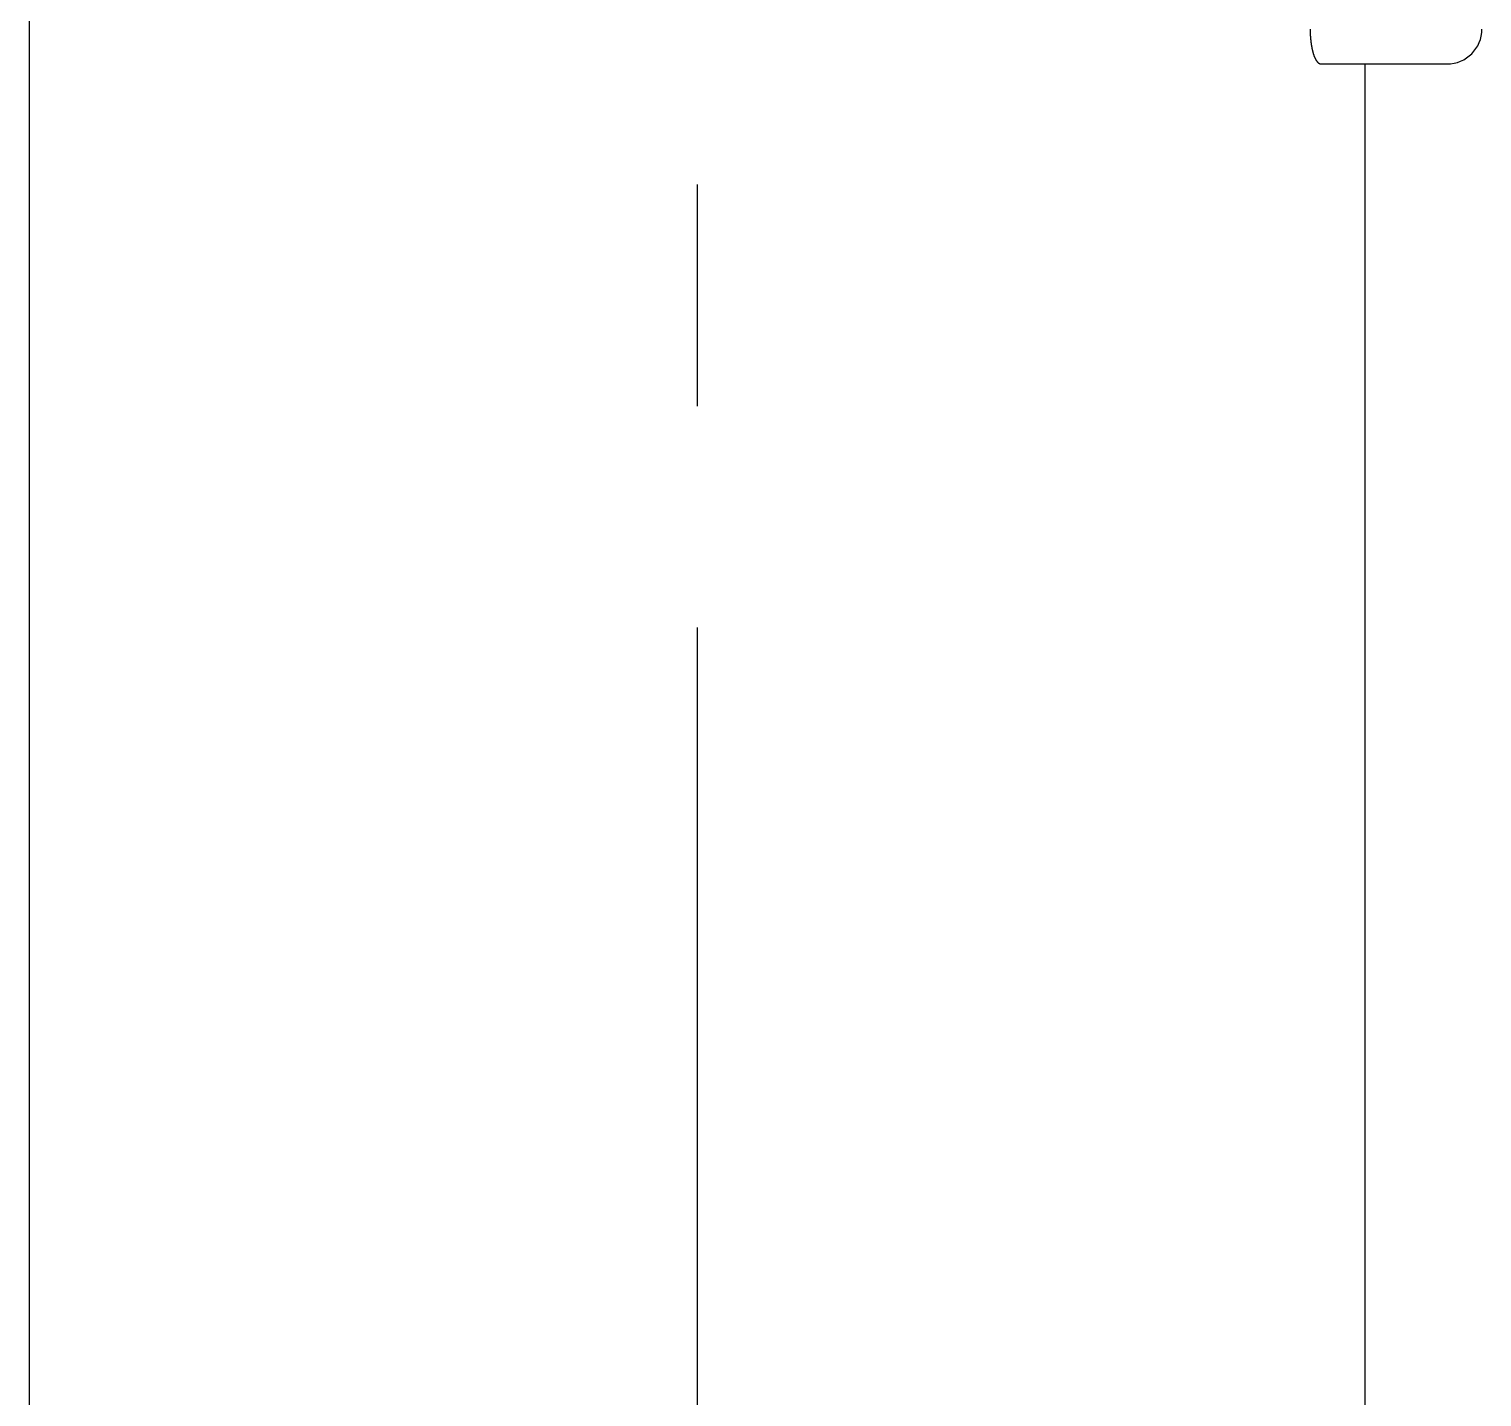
# Model space of a CAD drawing. Extents: x 55 to 320, y 62 to 485.
# Drawn here: x 256.48 to 298.13, y 204.89 to 244.1 of the extents above; entities that cross this region are included whole.
import ezdxf

# ---------------------------------------------------------------- set-up
doc = ezdxf.new("R2010")
doc.units = 0
doc.header["$MEASUREMENT"] = 0
doc.linetypes.add('CENTER', pattern=[50.8, 31.75, -6.35, 6.35, -6.35])
doc.layers.get('0').update_dxf_attribs({"linetype": 'CONTINUOUS'})
doc.layers.add('FR_QBM1_G14_40U', color=7, linetype='CONTINUOUS')

msp = doc.modelspace()

# ---------------------------------------------------------------- linework, layer by layer
at = {"linetype": 'CENTER'}
msp.add_line((275.628, 379.339), (275.628, 165.681), dxfattribs=at)
at = {"layer": 'FR_QBM1_G14_40U', "color": 5, "linetype": 'Continuous'}
for p, q in [((256.478, 276.596), (256.478, 189.596)), ((293.514, 243.096), (297.128, 243.096)), ((294.778, 189.596), (294.778, 243.096))]:
    msp.add_line(p, q, dxfattribs=at)
msp.add_polyline3d([(293.202, 244.096, 0), (293.202, 244.084, 0), (293.203, 244.072, 0), (293.203, 244.059, 0), (293.203, 244.047, 0), (293.203, 244.035, 0), (293.203, 244.023, 0), (293.204, 244.01, 0), (293.204, 243.998, 0), (293.204, 243.986, 0), (293.205, 243.974, 0), (293.205, 243.962, 0), (293.206, 243.949, 0), (293.206, 243.937, 0), (293.207, 243.925, 0), (293.208, 243.913, 0), (293.208, 243.901, 0), (293.209, 243.889, 0), (293.21, 243.877, 0), (293.211, 243.865, 0), (293.212, 243.853, 0), (293.213, 243.841, 0), (293.214, 243.829, 0), (293.215, 243.818, 0), (293.216, 243.806, 0), (293.217, 243.794, 0), (293.218, 243.783, 0), (293.219, 243.771, 0), (293.221, 243.759, 0), (293.222, 243.748, 0), (293.223, 243.736, 0), (293.225, 243.725, 0), (293.226, 243.714, 0), (293.228, 243.702, 0), (293.229, 243.691, 0), (293.231, 243.68, 0), (293.232, 243.669, 0), (293.234, 243.658, 0), (293.236, 243.647, 0), (293.237, 243.636, 0), (293.239, 243.625, 0), (293.241, 243.614, 0), (293.243, 243.603, 0), (293.245, 243.593, 0), (293.247, 243.582, 0), (293.249, 243.572, 0), (293.251, 243.561, 0), (293.253, 243.551, 0), (293.255, 243.541, 0), (293.257, 243.53, 0), (293.259, 243.52, 0), (293.261, 243.51, 0), (293.264, 243.501, 0), (293.266, 243.491, 0), (293.268, 243.481, 0), (293.271, 243.471, 0), (293.273, 243.462, 0), (293.276, 243.452, 0), (293.278, 243.443, 0), (293.281, 243.434, 0), (293.283, 243.425, 0), (293.286, 243.416, 0), (293.288, 243.407, 0), (293.291, 243.398, 0), (293.294, 243.389, 0), (293.296, 243.38, 0), (293.299, 243.372, 0), (293.302, 243.364, 0), (293.305, 243.355, 0), (293.308, 243.347, 0), (293.31, 243.339, 0), (293.313, 243.331, 0), (293.316, 243.323, 0), (293.319, 243.315, 0), (293.322, 243.308, 0), (293.325, 243.3, 0), (293.328, 243.293, 0), (293.331, 243.286, 0), (293.334, 243.279, 0), (293.338, 243.272, 0), (293.341, 243.265, 0), (293.344, 243.258, 0), (293.347, 243.251, 0), (293.35, 243.245, 0), (293.354, 243.238, 0), (293.357, 243.232, 0), (293.36, 243.226, 0), (293.364, 243.22, 0), (293.367, 243.214, 0), (293.37, 243.209, 0), (293.374, 243.203, 0), (293.377, 243.198, 0), (293.381, 243.192, 0), (293.384, 243.187, 0), (293.388, 243.182, 0), (293.391, 243.177, 0), (293.395, 243.172, 0), (293.398, 243.168, 0), (293.402, 243.163, 0), (293.405, 243.159, 0), (293.409, 243.155, 0), (293.412, 243.151, 0), (293.416, 243.147, 0), (293.42, 243.143, 0), (293.423, 243.139, 0), (293.427, 243.136, 0), (293.431, 243.132, 0), (293.434, 243.129, 0), (293.438, 243.126, 0), (293.442, 243.123, 0), (293.446, 243.121, 0), (293.449, 243.118, 0), (293.453, 243.115, 0), (293.457, 243.113, 0), (293.46, 243.111, 0), (293.464, 243.109, 0), (293.468, 243.107, 0), (293.472, 243.105, 0), (293.476, 243.104, 0), (293.479, 243.102, 0), (293.483, 243.101, 0), (293.487, 243.1, 0), (293.491, 243.099, 0), (293.495, 243.098, 0), (293.498, 243.097, 0), (293.502, 243.097, 0), (293.506, 243.097, 0), (293.51, 243.096, 0), (293.514, 243.096, 0)], dxfattribs=at)
msp.add_arc((297.128, 244.096), 1, 270, 0, dxfattribs=at)

doc.saveas('drawing.dxf')
